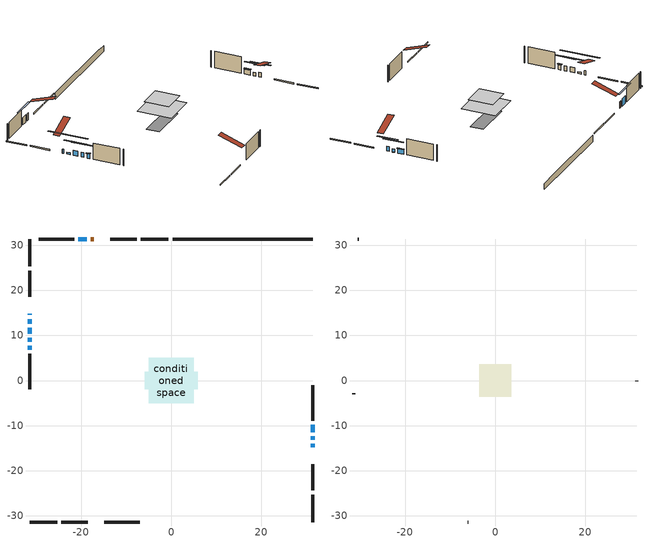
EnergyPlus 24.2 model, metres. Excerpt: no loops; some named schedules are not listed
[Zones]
conditioned space
 floor adiabatic (AdiabaticFloorConstruction): -5.03,-5.03 -5.03,5.03 5.03,5.03 5.03,-5.03 z2.82
 floor foundation (Slab1 construction): -5.85,-1.92 -5.85,1.92 5.85,1.92 5.85,-1.92 z-1.47
 wall outside (RimJoist1 construction): -0.63,31.39 -6.73,31.39 / -31.39,-31.39 -25.29,-31.39 / -31.39,31.39 -31.39,25.29 / 31.39,-31.39 31.39,-25.29 z0.38:0.68
 wall outside (RimJoist2 construction): -7.66,31.39 -13.49,31.39 / -24.36,-31.39 -18.53,-31.39 / -31.39,24.36 -31.39,18.53 / 31.39,-24.36 31.39,-18.53 z0.38:0.68
 wall outside (AdiabaticWallConstruction 1): -17.17,31.39 -17.84,31.39 z0.38:2.41
 wall outside (AdiabaticWallConstruction): -31.39,14.85 -31.39,14.53 z0.38:1.6; -31.39,13.6 -31.39,12.61 z0.38:0.89; 31.39,-14.85 31.39,-14.03 / 31.39,-11.49 31.39,-9.86 z0.38:1.73; 31.39,-13.11 31.39,-12.42 z0.38:1.35; -31.39,11.68 -31.39,10.36 z0.38:1.85; -18.77,31.39 -20.62,31.39 z0.38:2.54; -31.39,9.43 -31.39,8.59 / -31.39,7.67 -31.39,6.83 z0.38:1.8
 wall outside (Wall1 construction): -21.55,31.39 -29.38,31.39 / -14.85,-31.39 -7.02,-31.39 / -31.39,5.9 -31.39,-1.93 / 31.39,-8.93 31.39,-1.1 z0.38:5.26
 wall foundation (FoundationWall1 construction): 0.3,31.39,-1.47 0.3,31.39,0.38 28.28,31.39,0.38 28.28,31.39,0.22 31.39,31.39,0.22 31.39,31.39,-1.47
 window (WindowConstruction 7): -31.39,14.85 -31.39,14.53 z0.38:1.6
 window (WindowConstruction 8): -31.39,13.6 -31.39,12.61 z0.38:0.89
 window (WindowConstruction): 31.39,-14.85 31.39,-14.04 z0.38:1.73
 window (WindowConstruction 1): 31.39,-13.11 31.39,-12.42 z0.38:1.35
 window (WindowConstruction 2): -31.39,11.68 -31.39,10.36 z0.38:1.85
 window (WindowConstruction 3): -18.77,31.39 -20.62,31.39 z0.38:2.54
 window (WindowConstruction 4): 31.39,-11.49 31.39,-9.86 z0.38:1.73
 window (WindowConstruction 5): -31.39,9.43 -31.39,8.6 z0.38:1.8
 window (WindowConstruction 6): -31.39,7.67 -31.39,6.83 z0.38:1.8
 door (Door): -17.17,31.39 -17.84,31.39 z0.38:2.41
 ceiling adiabatic (AdiabaticFloorConstruction): 5.03,-5.03 5.03,5.03 -5.03,5.03 -5.03,-5.03 z2.82
attic - vented
 floor to conditioned space (Floor1 construction Reversed): -3.56,-3.56 -3.56,3.56 3.56,3.56 3.56,-3.56 z5.26
 wall outside (Wall3 construction): -30.31,31.39 -30.46,31.39 / -6.09,-31.39 -5.94,-31.39 / -31.39,-2.86 -31.39,-3.01 / 31.39,-0.18 31.39,-0.03 z0.38:5.26
 roof outside (Roof1 construction): -16.24,31.39,5.26 -16.24,24.46,7.57 -14.41,24.46,7.57 -14.41,31.39,5.26; -15.78,-31.39,5.26 -15.78,-24.46,7.57 -17.6,-24.46,7.57 -17.6,-31.39,5.26; -31.39,15.78,5.26 -24.46,15.78,7.57 -24.46,17.6,7.57 -31.39,17.6,5.26; 31.39,-15.78,5.26 24.46,-15.78,7.57 24.46,-17.6,7.57 31.39,-17.6,5.26
shading: -31.39,7.28 -31.39,18.93 -31.8,18.93 -31.8,7.28 z6.22; 31.39,-11.41 31.39,-17.47 31.8,-17.47 31.8,-11.41 z4.35; 31.39,-9.8 31.39,-15.73 31.8,-15.73 31.8,-9.8 z3.97; -31.39,7.74 -31.39,14.3 -31.8,14.3 -31.8,7.74 z4.47; -23.24,31.39 -16.14,31.39 -16.14,31.8 -23.24,31.8 z5.16; 31.39,-9.66 31.39,-11.69 31.8,-11.69 31.8,-9.66 z1.93; -31.39,5.97 -31.39,12.05 -31.8,12.05 -31.8,5.97 z4.42; -31.39,6.63 -31.39,7.87 -31.8,7.87 -31.8,6.63 z2
[Building]
Building 1: Terrain=Suburbs
[Site:Location]
Erieau AUT_ON: Latitude {deg}=42.25; Longitude {deg}=-81.9; Time Zone {hr}=-5; Elevation {m}=178; Keep Site Location Information=Yes
[Site:GroundTemperature:Shallow]
5.2292, 3.30147, 3.1471, 4.0619, 7.73432, 11.3896, 14.5586, 16.5661, 16.7366, 15.1039, 12.0157, 8.47254
[Site:WaterMainsTemperature]
Calculation Method=Schedule; Temperature Schedule=mains temperature schedule
[Material] Roughness=Rough; Thermal Absorptance=0.9
Name | Thickness {m} | Conductivity {W/m-K} | Density {kg/m3} | Specific Heat {J/kg-K} | Solar Absorptance | Visible Absorptance
asphalt or fiberglass shingles | 0.00635 | 0.162714 | 1121.4 | 1465.45 | 0.4 | 0.4
ceiling stud and cavity | 0.1397 | 0.105361 | 65.682 | 1177.47 | 0.7 | 0.7
concrete 4.0 in. | 0.1016 | 1.803125 | 2242.8 | 837.4 | 0.7 | 0.7
concrete 8.0 in. | 0.2032 | 1.803125 | 2242.8 | 837.4 | 0.7 | 0.7
door material | 0.04445 | 0.053851 | 512.64 | 1214.23 | 0.7 | 0.7
floor covering | 0.0127 | 0.0433444 | 54.468 | 1339.84 | 0.6 | 0.6
floor rigid ins; wall rigid ins | 0.512978 | 0.029427 | 32.04 | 1214.23 | 0.7 | 0.7
floor stud and cavity | 0.1397 | 1.75129 | 37.0049 | 1207.88 | 0.7 | 0.7
furniture material conditioned space 1 | 0.1524 | 0.115458 | 640.8 | 1214.23 | 0.6 | 0.6
gypsum board | 0.0127 | 0.160291 | 801 | 837.4 | 0.6 | 0.6
osb sheathing 0.5 in. | 0.0127 | 0.115458 | 512.64 | 1214.23 | 0.7 | 0.7
osb sheathing 0.75 in. | 0.01905 | 0.115458 | 512.64 | 1214.23 | 0.7 | 0.7
osb sheathing 2.0 in. | 0.0508 | 0.115458 | 512.64 | 1214.23 | 0.7 | 0.7
rim joist stud and cavity | 0.0508 | 0.194335 | 50.32683 | 1063.81 | 0.6 | 0.6
rim joist stud and cavity 1 | 0.0508 | 0.0461911 | 125.044 | 1163.47 | 0.6 | 0.6
wall stud and cavity | 0.1397 | 1.417 | 139.0536 | 1170.24 | 0.7 | 0.7
wall stud and cavity 1 | 0.0889 | 6.9971 | 50.32683 | 1063.81 | 0.6 | 0.6
wall stud and cavity 2 | 0.0889 | 0.380278 | 52.3479 | 1209.89 | 0.7 | 0.7
wall stud and cavity 3 | 0.0889 | 0.391764 | 83.0341 | 1211.67 | 0.7 | 0.7
wood siding | 0.0254 | 0.102417 | 544.68 | 1172.36 | 0.25 | 0.25
wood siding 1 | 0.00254 | 0.102417 | 544.68 | 1172.36 | 0.25 | 0.25
wood siding 2; wood siding 3; wood siding 4 | 0.0254 | 0.102417 | 544.68 | 1172.36 | 0.7 | 0.7
[WindowMaterial:SimpleGlazingSystem]
Name | U-Factor {W/m2-K} | Solar Heat Gain Coefficient
WindowMaterial | 2.94007 | 0.65
WindowMaterial 1 | 2.96619 | 0.62
WindowMaterial 2 | 2.90827 | 0.68
WindowMaterial 3 | 2.969594 | 0.6
WindowMaterial 4 | 2.93609 | 0.65
WindowMaterial 5 | 3.30573 | 0.58
WindowMaterial 6 | 2.99287 | 0.59
[Construction]
AdiabaticFloorConstruction: floor stud and cavity, floor rigid ins, osb sheathing 0.75 in., floor covering
AdiabaticWallConstruction: wood siding 3, wall rigid ins, wall stud and cavity 2, gypsum board
AdiabaticWallConstruction 1: wood siding 4, wall rigid ins, wall stud and cavity 2, gypsum board
Door: door material
Floor1 construction Reversed: gypsum board, ceiling stud and cavity
FoundationWall1 construction: concrete 8.0 in.
furniture construction conditioned space 1: furniture material conditioned space 1
PartitionWallConstruction: gypsum board, wall stud and cavity 3, gypsum board
RimJoist1 construction: wood siding 2, rim joist stud and cavity
RimJoist2 construction: wood siding 2, osb sheathing 2.0 in., rim joist stud and cavity 1
Roof1 construction: asphalt or fiberglass shingles
Slab1 construction: concrete 4.0 in.
Wall1 construction: wood siding, osb sheathing 0.5 in., wall stud and cavity, gypsum board
Wall3 construction: wood siding 1, wall stud and cavity 1
WindowConstruction; WindowConstruction 4: WindowMaterial
WindowConstruction 1: WindowMaterial 1
WindowConstruction 2: WindowMaterial 2
WindowConstruction 3: WindowMaterial 3
WindowConstruction 5; WindowConstruction 6: WindowMaterial 4
WindowConstruction 7: WindowMaterial 5
WindowConstruction 8: WindowMaterial 6
[Zone] Multiplier=1; Part of Total Floor Area=Yes
Name | Volume {m3}
attic - vented | 18.9703
conditioned space | 365
[Space]
Name | Zone | Volume {m3}
attic - vented 1 | attic - vented | 18.9703
conditioned space 1 | conditioned space | 365
[ZoneInfiltration:EffectiveLeakageArea]
infil attic - vented 1: Zone or Space=attic - vented 1; Schedule=Always On Discrete; Effective Air Leakage Area {cm2}=2428.8; Stack Coefficient=0.000499721; Wind Coefficient=1.51037e-05
[ZoneMixing]
whole house fan mix: Zone or Space=attic - vented; Schedule=Always On Continuous; Design Flow Rate Calculation Method=Flow/Zone; Design Flow Rate {m3/s}=0; Source Zone or Space=conditioned space
[SurfaceProperty:ExposedFoundationPerimeter]
Slab1: Exposed Perimeter Calculation Method=TotalExposedPerimeter; Total Exposed Perimeter {m}=31.089
[InternalMass] Zone or ZoneList=conditioned space; Space or SpaceList=conditioned space 1
Name | Construction | Surface Area {m2}
furniture mass conditioned space 1 | furniture construction conditioned space 1 | 58.4561
partition wall mass | PartitionWallConstruction | 146.14
[Lights]
interior lighting: Zone or ZoneList or Space or SpaceList=conditioned space 1; Schedule=interior lighting schedule; Design Level Calculation Method=LightingLevel; Lighting Level {W}=343.2; Return Air Fraction=0; Fraction Radiant=0.6; Fraction Visible=0.2; Fraction Replaceable=1
[People]
occupants: Zone or ZoneList or Space or SpaceList=conditioned space 1; Number of People Schedule=occupants schedule; Number of People Calculation Method=People; Number of People=3; Fraction Radiant=0.314171; Sensible Heat Fraction=0.56303; Activity Level Schedule=occupants activity schedule; Carbon Dioxide Generation Rate {m3/s-W}=0; Enable ASHRAE 55 Comfort Warnings=No; Mean Radiant Temperature Calculation Type=EnclosureAveraged
[ElectricEquipment] Zone or ZoneList or Space or SpaceList=conditioned space 1; Design Level Calculation Method=EquipmentLevel
Name | Schedule | Design Level {W} | Fraction Latent | Fraction Radiant | Fraction Lost
clothes dryer | clothes dryer schedule | 140.772 | 0.015 | 0.081 | 0.85
clothes washer | clothes washer schedule | 32.1985 | 0.03 | 0.162 | 0.7
cooking range | cooking range schedule | 215.147 | 0.08 | 0.432 | 0.2
dishwasher | dishwasher schedule | 66.8632 | 0.3 | 0.18 | 0.4
fridge | fridge schedule | 72.9452 | 0 | 0.6 | 0
mech vent bath fan 0 | mech vent bath fan 0 schedule | 50.2 | 0 | 0 | 1
mech vent house fan | mech vent house fan schedule | 0 | 0 | 0 | 1
mech vent house fan cfis | mech vent house fan cfis schedule | 0 | 0 | 0 | 0
mech vent range fan 0 | mech vent range fan 0 schedule | 57 | 0 | 0 | 1
misc plug loads | misc plug loads schedule | 494.7 | 0.045 | 0.513 | 0.1
whole house fan | Always On Discrete | 0 | 0 | 0 | 1
[OtherEquipment] Zone or ZoneList or Space or SpaceList=conditioned space 1; Design Level Calculation Method=EquipmentLevel
Name | Fuel Type | Schedule | Design Level {W} | Fraction Latent | Fraction Radiant | Fraction Lost
clothes dryer 1 | Electricity | clothes dryer schedule | 0 | 0.015 | 0.081 | 0.85
cooking range 1 | Electricity | cooking range schedule | 0 | 0.08 | 0.432 | 0.2
general water use latent | None | general water use schedule | 62.594 | 1 | 0 | 0
general water use sensible | None | general water use schedule | -61.6891 | 0 | 0.6 | 0
mech vent house fan latent load | None | Always On Discrete | 0 | 1 | 0 | 0
mech vent house fan sensible load | None | Always On Discrete | 0 | 0 | 0 | 0
water heater energy adjustment1 | NaturalGas | Always On Discrete | 0.01 | 0 | 0 | 1
[ZoneInfiltration:DesignFlowRate] Zone or ZoneList or Space or SpaceList=conditioned space 1; Schedule=Always On Discrete; Design Flow Rate Calculation Method=Flow/Zone; Design Flow Rate {m3/s}=0
infil flow; natural vent flow; whole house fan flow
[AvailabilityManager:Scheduled]
central ac and furnace airloop Availability Manager: Schedule=Always On Discrete
[Foundation:Kiva]
Foundation Kiva 1: Initial Indoor Air Temperature {C}=18; Wall Height Above Grade {m}=0.380025; Wall Depth Below Slab {m}=0.2032
[Foundation:Kiva:Settings]
Soil Conductivity {W/m-K}=0.849921; Soil Density {kg/m3}=1842.3; Soil Specific Heat {J/kg-K}=418.7; Ground Solar Absorptivity=0.9; Ground Thermal Absorptivity=0.9; Ground Surface Roughness {m}=0.03; Far-Field Width {m}=40; Deep-Ground Boundary Condition=ZeroFlux; Deep-Ground Depth {m}=40; Minimum Cell Dimension {m}=0.2; Maximum Cell Growth Coefficient=3; Simulation Timestep=Timestep
[Exterior:Lights]
exterior lighting: Schedule=exterior lighting schedule; Design Level {W}=75.6
[EnergyManagementSystem:GlobalVariable]
central_ac_and_furnace_airloop_Fan_RTF
infil_program_Qfan
infil_program_Qinf
natural_vent_program_Qnv
natural_vent_program_Qwhf
[EnergyManagementSystem:Sensor]
Name | Output:Variable or Output:Meter Index Key | Output:Variable or Output:Meter
airflow_gain | infil flow | Infiltration Sensible Heat Gain Energy
airflow_gain_1 | natural vent flow | Infiltration Sensible Heat Gain Energy
airflow_gain_2 | whole house fan flow | Infiltration Sensible Heat Gain Energy
airflow_loss | infil flow | Infiltration Sensible Heat Loss Energy
airflow_loss_1 | natural vent flow | Infiltration Sensible Heat Loss Energy
airflow_loss_2 | whole house fan flow | Infiltration Sensible Heat Loss Energy
clg_load_cond |  | Cooling:EnergyTransfer:Zone:CONDITIONED SPACE
clg_sp_s; clg_sp_s_1 | cooling setpoint | Schedule Value
clothes_dryer_exhaust_0_sch_s | clothes dryer exhaust 0 schedule | Schedule Value
cool_season | cooling season schedule | Schedule Value
htg_load_cond |  | Heating:EnergyTransfer:Zone:CONDITIONED SPACE
htg_sp_s; htg_sp_s_1 | heating setpoint | Schedule Value
ig_ee_conv | clothes dryer | Electric Equipment Convective Heating Energy
ig_ee_conv_2 | cooking range | Electric Equipment Convective Heating Energy
ig_ee_conv_4 | fridge | Electric Equipment Convective Heating Energy
ig_ee_conv_5 | misc plug loads | Electric Equipment Convective Heating Energy
ig_ee_conv_6 | whole house fan | Electric Equipment Convective Heating Energy
ig_ee_rad | clothes dryer | Electric Equipment Radiant Heating Energy
ig_ee_rad_2 | cooking range | Electric Equipment Radiant Heating Energy
ig_ee_rad_4 | fridge | Electric Equipment Radiant Heating Energy
ig_ee_rad_5 | misc plug loads | Electric Equipment Radiant Heating Energy
ig_ee_rad_6 | whole house fan | Electric Equipment Radiant Heating Energy
ig_lgt_conv | interior lighting | Lights Convective Heating Energy
ig_lgt_rad | interior lighting | Lights Radiant Heating Energy
ig_lgt_vis | interior lighting | Lights Visible Radiation Heating Energy
ig_oe_conv | clothes dryer 1 | Other Equipment Convective Heating Energy
ig_oe_conv_1 | cooking range 1 | Other Equipment Convective Heating Energy
ig_oe_conv_2 | general water use latent | Other Equipment Convective Heating Energy
ig_oe_conv_3 | general water use sensible | Other Equipment Convective Heating Energy
ig_oe_conv_4 | water heater energy adjustment1 | Other Equipment Convective Heating Energy
ig_oe_rad | clothes dryer 1 | Other Equipment Radiant Heating Energy
ig_oe_rad_1 | cooking range 1 | Other Equipment Radiant Heating Energy
ig_oe_rad_2 | general water use latent | Other Equipment Radiant Heating Energy
ig_oe_rad_3 | general water use sensible | Other Equipment Radiant Heating Energy
ig_oe_rad_4 | water heater energy adjustment1 | Other Equipment Radiant Heating Energy
ig_ppl_conv | occupants | People Convective Heating Energy
ig_ppl_rad | occupants | People Radiant Heating Energy
im_conv | furniture mass conditioned space 1 | Surface Inside Face Convection Heat Gain Energy
im_conv_1 | partition wall mass | Surface Inside Face Convection Heat Gain Energy
im_ig | furniture mass conditioned space 1 | Surface Inside Face Internal Gains Radiation Heat Gain Energy
im_ig_1 | partition wall mass | Surface Inside Face Internal Gains Radiation Heat Gain Energy
im_lgt | furniture mass conditioned space 1 | Surface Inside Face Lights Radiation Heat Gain Energy
im_lgt_1 | partition wall mass | Surface Inside Face Lights Radiation Heat Gain Energy
im_sol | furniture mass conditioned space 1 | Surface Inside Face Solar Radiation Heat Gain Energy
im_sol_1 | partition wall mass | Surface Inside Face Solar Radiation Heat Gain Energy
im_surf | furniture mass conditioned space 1 | Surface Inside Face Net Surface Thermal Radiation Heat Gain Energy
im_surf_1 | partition wall mass | Surface Inside Face Net Surface Thermal Radiation Heat Gain Energy
mech_vent_bath_fan_0_sch_s | mech vent bath fan 0 schedule | Schedule Value
mech_vent_range_fan_0_sch_s | mech vent range fan 0 schedule | Schedule Value
mv_conv | mech vent bath fan 0 | Electric Equipment Convective Heating Energy
mv_conv_1 | mech vent house fan | Electric Equipment Convective Heating Energy
mv_conv_2 | mech vent house fan cfis | Electric Equipment Convective Heating Energy
mv_conv_3 | mech vent range fan 0 | Electric Equipment Convective Heating Energy
mv_conv_4 | mech vent house fan latent load | Other Equipment Convective Heating Energy
mv_conv_5 | mech vent house fan sensible load | Other Equipment Convective Heating Energy
mv_rad | mech vent bath fan 0 | Electric Equipment Radiant Heating Energy
mv_rad_1 | mech vent house fan | Electric Equipment Radiant Heating Energy
mv_rad_2 | mech vent house fan cfis | Electric Equipment Radiant Heating Energy
mv_rad_3 | mech vent range fan 0 | Electric Equipment Radiant Heating Energy
mv_rad_4 | mech vent house fan latent load | Other Equipment Radiant Heating Energy
mv_rad_5 | mech vent house fan sensible load | Other Equipment Radiant Heating Energy
natural_vent_s | natural vent schedule | Schedule Value
out_pb_s |  | Site Outdoor Air Barometric Pressure
out_wt_s |  | Site Outdoor Air Humidity Ratio
site_vw_s |  | Site Wind Speed
ss_back_out | Window1 | Surface Window Shortwave from Zone Back Out Window Heat Transfer Rate
ss_back_out_1 | Window10 | Surface Window Shortwave from Zone Back Out Window Heat Transfer Rate
ss_back_out_2 | Window2 | Surface Window Shortwave from Zone Back Out Window Heat Transfer Rate
ss_back_out_3 | Window3 | Surface Window Shortwave from Zone Back Out Window Heat Transfer Rate
ss_back_out_4 | Window4 | Surface Window Shortwave from Zone Back Out Window Heat Transfer Rate
ss_back_out_5 | Window5 | Surface Window Shortwave from Zone Back Out Window Heat Transfer Rate
ss_back_out_6 | Window6 | Surface Window Shortwave from Zone Back Out Window Heat Transfer Rate
ss_back_out_7 | Window8 | Surface Window Shortwave from Zone Back Out Window Heat Transfer Rate
ss_back_out_8 | Window9 | Surface Window Shortwave from Zone Back Out Window Heat Transfer Rate
ss_conv | Door1 | Surface Inside Face Convection Heat Gain Energy
ss_conv_1 | Window1 | Surface Inside Face Convection Heat Gain Energy
ss_conv_2 | Window10 | Surface Inside Face Convection Heat Gain Energy
ss_conv_3 | Window2 | Surface Inside Face Convection Heat Gain Energy
ss_conv_4 | Window3 | Surface Inside Face Convection Heat Gain Energy
ss_conv_5 | Window4 | Surface Inside Face Convection Heat Gain Energy
ss_conv_6 | Window5 | Surface Inside Face Convection Heat Gain Energy
ss_conv_7 | Window6 | Surface Inside Face Convection Heat Gain Energy
ss_conv_8 | Window8 | Surface Inside Face Convection Heat Gain Energy
ss_conv_9 | Window9 | Surface Inside Face Convection Heat Gain Energy
ss_ig | Door1 | Surface Inside Face Internal Gains Radiation Heat Gain Energy
ss_ig_1 | Window1 | Surface Inside Face Internal Gains Radiation Heat Gain Energy
ss_ig_2 | Window10 | Surface Inside Face Internal Gains Radiation Heat Gain Energy
ss_ig_3 | Window2 | Surface Inside Face Internal Gains Radiation Heat Gain Energy
ss_ig_4 | Window3 | Surface Inside Face Internal Gains Radiation Heat Gain Energy
ss_ig_5 | Window4 | Surface Inside Face Internal Gains Radiation Heat Gain Energy
ss_ig_6 | Window5 | Surface Inside Face Internal Gains Radiation Heat Gain Energy
ss_ig_7 | Window6 | Surface Inside Face Internal Gains Radiation Heat Gain Energy
ss_ig_8 | Window8 | Surface Inside Face Internal Gains Radiation Heat Gain Energy
ss_ig_9 | Window9 | Surface Inside Face Internal Gains Radiation Heat Gain Energy
ss_lgt | Door1 | Surface Inside Face Lights Radiation Heat Gain Energy
ss_sol | Door1 | Surface Inside Face Solar Radiation Heat Gain Energy
ss_surf | Door1 | Surface Inside Face Net Surface Thermal Radiation Heat Gain Energy
ss_surf_1 | Window1 | Surface Inside Face Net Surface Thermal Radiation Heat Gain Energy
ss_surf_2 | Window10 | Surface Inside Face Net Surface Thermal Radiation Heat Gain Energy
ss_surf_3 | Window2 | Surface Inside Face Net Surface Thermal Radiation Heat Gain Energy
ss_surf_4 | Window3 | Surface Inside Face Net Surface Thermal Radiation Heat Gain Energy
ss_surf_5 | Window4 | Surface Inside Face Net Surface Thermal Radiation Heat Gain Energy
ss_surf_6 | Window5 | Surface Inside Face Net Surface Thermal Radiation Heat Gain Energy
ss_surf_7 | Window6 | Surface Inside Face Net Surface Thermal Radiation Heat Gain Energy
ss_surf_8 | Window8 | Surface Inside Face Net Surface Thermal Radiation Heat Gain Energy
ss_surf_9 | Window9 | Surface Inside Face Net Surface Thermal Radiation Heat Gain Energy
ss_trans_in | Window1 | Surface Window Transmitted Solar Radiation Rate
ss_trans_in_1 | Window10 | Surface Window Transmitted Solar Radiation Rate
ss_trans_in_2 | Window2 | Surface Window Transmitted Solar Radiation Rate
ss_trans_in_3 | Window3 | Surface Window Transmitted Solar Radiation Rate
ss_trans_in_4 | Window4 | Surface Window Transmitted Solar Radiation Rate
ss_trans_in_5 | Window5 | Surface Window Transmitted Solar Radiation Rate
ss_trans_in_6 | Window6 | Surface Window Transmitted Solar Radiation Rate
ss_trans_in_7 | Window8 | Surface Window Transmitted Solar Radiation Rate
ss_trans_in_8 | Window9 | Surface Window Transmitted Solar Radiation Rate
ss_trans_out | Window1 | Surface Inside Face Initial Transmitted Diffuse Transmitted Out Window Solar Radiation Rate
ss_trans_out_1 | Window10 | Surface Inside Face Initial Transmitted Diffuse Transmitted Out Window Solar Radiation Rate
ss_trans_out_2 | Window2 | Surface Inside Face Initial Transmitted Diffuse Transmitted Out Window Solar Radiation Rate
ss_trans_out_3 | Window3 | Surface Inside Face Initial Transmitted Diffuse Transmitted Out Window Solar Radiation Rate
ss_trans_out_4 | Window4 | Surface Inside Face Initial Transmitted Diffuse Transmitted Out Window Solar Radiation Rate
ss_trans_out_5 | Window5 | Surface Inside Face Initial Transmitted Diffuse Transmitted Out Window Solar Radiation Rate
ss_trans_out_6 | Window6 | Surface Inside Face Initial Transmitted Diffuse Transmitted Out Window Solar Radiation Rate
ss_trans_out_7 | Window8 | Surface Inside Face Initial Transmitted Diffuse Transmitted Out Window Solar Radiation Rate
ss_trans_out_8 | Window9 | Surface Inside Face Initial Transmitted Diffuse Transmitted Out Window Solar Radiation Rate
s_conv | Floor1 | Surface Inside Face Convection Heat Gain Energy
s_conv_1 | FoundationWall1 | Surface Inside Face Convection Heat Gain Energy
s_conv_10 | RimJoist2:270 | Surface Inside Face Convection Heat Gain Energy
s_conv_11 | RimJoist2:90 | Surface Inside Face Convection Heat Gain Energy
s_conv_12 | Slab1 | Surface Inside Face Convection Heat Gain Energy
s_conv_13 | Wall1:0 | Surface Inside Face Convection Heat Gain Energy
s_conv_14 | Wall1:180 | Surface Inside Face Convection Heat Gain Energy
s_conv_15 | Wall1:270 | Surface Inside Face Convection Heat Gain Energy
s_conv_16 | Wall1:90 | Surface Inside Face Convection Heat Gain Energy
s_conv_2 | inferred conditioned ceiling | Surface Inside Face Convection Heat Gain Energy
s_conv_3 | inferred conditioned floor | Surface Inside Face Convection Heat Gain Energy
s_conv_4 | RimJoist1:0 | Surface Inside Face Convection Heat Gain Energy
s_conv_5 | RimJoist1:180 | Surface Inside Face Convection Heat Gain Energy
s_conv_6 | RimJoist1:270 | Surface Inside Face Convection Heat Gain Energy
s_conv_7 | RimJoist1:90 | Surface Inside Face Convection Heat Gain Energy
s_conv_8 | RimJoist2:0 | Surface Inside Face Convection Heat Gain Energy
s_conv_9 | RimJoist2:180 | Surface Inside Face Convection Heat Gain Energy
s_ig | Floor1 | Surface Inside Face Internal Gains Radiation Heat Gain Energy
s_ig_1 | FoundationWall1 | Surface Inside Face Internal Gains Radiation Heat Gain Energy
s_ig_10 | RimJoist2:270 | Surface Inside Face Internal Gains Radiation Heat Gain Energy
s_ig_11 | RimJoist2:90 | Surface Inside Face Internal Gains Radiation Heat Gain Energy
s_ig_12 | Slab1 | Surface Inside Face Internal Gains Radiation Heat Gain Energy
s_ig_13 | Wall1:0 | Surface Inside Face Internal Gains Radiation Heat Gain Energy
s_ig_14 | Wall1:180 | Surface Inside Face Internal Gains Radiation Heat Gain Energy
s_ig_15 | Wall1:270 | Surface Inside Face Internal Gains Radiation Heat Gain Energy
s_ig_16 | Wall1:90 | Surface Inside Face Internal Gains Radiation Heat Gain Energy
s_ig_2 | inferred conditioned ceiling | Surface Inside Face Internal Gains Radiation Heat Gain Energy
s_ig_3 | inferred conditioned floor | Surface Inside Face Internal Gains Radiation Heat Gain Energy
s_ig_4 | RimJoist1:0 | Surface Inside Face Internal Gains Radiation Heat Gain Energy
s_ig_5 | RimJoist1:180 | Surface Inside Face Internal Gains Radiation Heat Gain Energy
s_ig_6 | RimJoist1:270 | Surface Inside Face Internal Gains Radiation Heat Gain Energy
s_ig_7 | RimJoist1:90 | Surface Inside Face Internal Gains Radiation Heat Gain Energy
s_ig_8 | RimJoist2:0 | Surface Inside Face Internal Gains Radiation Heat Gain Energy
s_ig_9 | RimJoist2:180 | Surface Inside Face Internal Gains Radiation Heat Gain Energy
s_lgt | Floor1 | Surface Inside Face Lights Radiation Heat Gain Energy
s_lgt_1 | FoundationWall1 | Surface Inside Face Lights Radiation Heat Gain Energy
s_lgt_10 | RimJoist2:270 | Surface Inside Face Lights Radiation Heat Gain Energy
s_lgt_11 | RimJoist2:90 | Surface Inside Face Lights Radiation Heat Gain Energy
s_lgt_12 | Slab1 | Surface Inside Face Lights Radiation Heat Gain Energy
s_lgt_13 | Wall1:0 | Surface Inside Face Lights Radiation Heat Gain Energy
s_lgt_14 | Wall1:180 | Surface Inside Face Lights Radiation Heat Gain Energy
s_lgt_15 | Wall1:270 | Surface Inside Face Lights Radiation Heat Gain Energy
s_lgt_16 | Wall1:90 | Surface Inside Face Lights Radiation Heat Gain Energy
s_lgt_2 | inferred conditioned ceiling | Surface Inside Face Lights Radiation Heat Gain Energy
s_lgt_3 | inferred conditioned floor | Surface Inside Face Lights Radiation Heat Gain Energy
s_lgt_4 | RimJoist1:0 | Surface Inside Face Lights Radiation Heat Gain Energy
s_lgt_5 | RimJoist1:180 | Surface Inside Face Lights Radiation Heat Gain Energy
s_lgt_6 | RimJoist1:270 | Surface Inside Face Lights Radiation Heat Gain Energy
s_lgt_7 | RimJoist1:90 | Surface Inside Face Lights Radiation Heat Gain Energy
